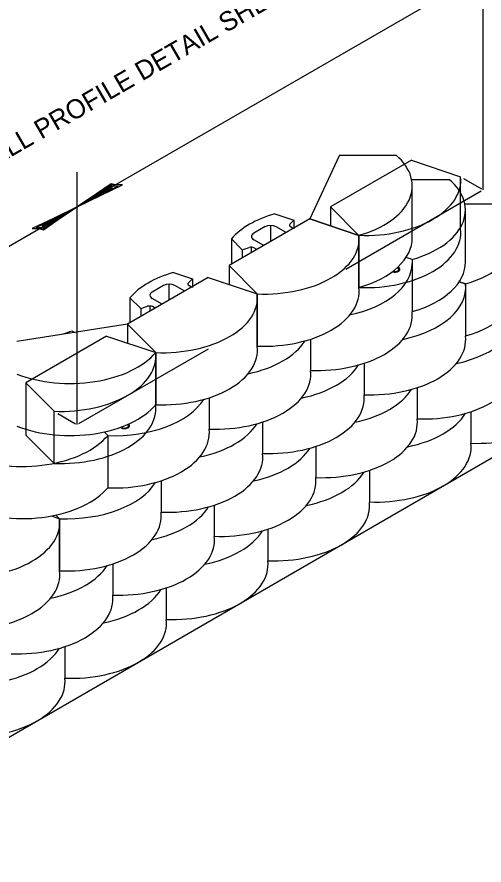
# Model space of a CAD drawing. Extents: x -313 to 1047, y -988 to -455.
# Drawn here: x -127.1 to -81.5, y -816.5 to -733.7 of the extents above; entities that cross this region are included whole.
import ezdxf

# ---------------------------------------------------------------- set-up
doc = ezdxf.new("R2010")
doc.units = 0
for name, color, linetype in [('Design_EX_Roadway Dimensions', 7, 'Continuous'), ('Design_EX_Roadway Notes', 7, 'Continuous'), ('Design_PR_Sidewalk', 7, 'Continuous')]:
    doc.layers.add(name, color=color, linetype=linetype)

msp = doc.modelspace()

# ---------------------------------------------------------------- linework, layer by layer
at = {"layer": 'Design_EX_Roadway Dimensions'}
for p, q in [((-81.567, -750.577), (-81.567, -726.372)), ((-121.201, -752.232), (-81.567, -729.356)), ((-121.201, -773.492), (-121.201, -748.844)), ((-150.418, -769.104), (-121.201, -752.232))]:
    msp.add_line(p, q, dxfattribs=at)
for points in [[(-117.454, -750.103), (-117.903, -749.997), (-119.331, -750.973), (-121.201, -752.232), (-118.873, -751.088), (-116.798, -750.103), (-117.454, -750.103), (-117.835, -750.08), (-119.842, -751.455), (-117.21, -750.203), (-117.835, -750.256), (-118.805, -750.851), (-117.751, -750.348)], [(-124.954, -754.361), (-124.513, -754.476), (-123.07, -753.484), (-121.201, -752.232), (-123.535, -753.385), (-125.618, -754.361), (-124.954, -754.361), (-124.573, -754.384), (-122.566, -753.019), (-125.199, -754.255), (-124.581, -754.216), (-123.605, -753.607), (-124.657, -754.125)]]:
    msp.add_lwpolyline(points, dxfattribs=at)
at = {"layer": 'Design_EX_Roadway Notes'}
for p, q in [((-116.249, -775.712), (-116.249, -775.712)), ((-123.466, -777.276), (-123.466, -777.276))]:
    msp.add_line(p, q, dxfattribs=at)
at = {"layer": 'Design_PR_Sidewalk'}
for p, q in [((-95.615, -747.196), (-98.507, -753.415)), ((-95.615, -747.196), (-90.075, -747.196)), ((-88.581, -747.692), (-96.47, -752.248)), ((-88.581, -747.692), (-83.787, -749.295)), ((-34.105, -749.753), (-185.862, -837.55)), ((-88.573, -749.555), (-84.887, -749.555)), ((-84.887, -749.555), (-84.887, -749.555)), ((-83.787, -749.295), (-83.787, -749.295)), ((-83.787, -754.384), (-83.787, -749.295)), ((-83.514, -749.456), (-81.751, -750.469)), ((-88.503, -755.284), (-88.503, -750.196)), ((-81.789, -750.707), (-94.997, -758.344)), ((-93.707, -755.019), (-96.47, -752.248)), ((-96.47, -752.248), (-96.47, -754.095)), ((-83.377, -751.927), (-79.675, -751.927)), ((-101.903, -752.919), (-100.065, -753.537)), ((-83.315, -757.643), (-83.315, -752.552)), ((-98.501, -753.415), (-106.39, -757.971)), ((-100.065, -753.537), (-100.453, -753.912)), ((-100.065, -753.537), (-100.065, -754.384)), ((-100.065, -753.537), (-100.065, -753.537)), ((-93.707, -755.019), (-98.507, -753.415)), ((-98.501, -753.415), (-93.707, -755.019)), ((-86.49, -753.453), (-86.49, -753.453)), ((-83.627, -753.935), (-83.627, -753.935)), ((-102.865, -754.171), (-103.978, -754.819)), ((-102.346, -754.064), (-102.346, -755.636)), ((-100.805, -754.743), (-101.781, -754.177)), ((-100.117, -754.355), (-100.391, -754.193)), ((-83.787, -754.384), (-83.787, -754.384)), ((-106.161, -755.368), (-105.093, -756.437)), ((-106.161, -755.368), (-106.161, -757.841)), ((-102.994, -756.009), (-103.978, -755.444)), ((-93.707, -755.019), (-93.707, -755.019)), ((-93.707, -755.019), (-93.707, -760.107)), ((-93.707, -755.019), (-93.707, -755.019)), ((-93.707, -760.107), (-93.707, -755.019)), ((-105.093, -756.437), (-104.437, -756.208)), ((-104.215, -756.201), (-104.215, -756.712)), ((-103.681, -756.405), (-103.955, -756.245)), ((-105.093, -756.437), (-105.093, -757.223)), ((-88.519, -757.375), (-89.106, -757.177)), ((-103.627, -760.741), (-106.39, -757.971)), ((-106.39, -757.971), (-106.39, -759.817)), ((-88.519, -757.375), (-88.519, -757.375)), ((-88.519, -757.375), (-88.519, -762.465)), ((-111.807, -758.651), (-109.969, -759.268)), ((-89.923, -758.169), (-89.953, -758.153)), ((-89.847, -758.132), (-89.893, -758.108)), ((-86.49, -758.543), (-86.49, -758.543)), ((-108.419, -759.137), (-116.31, -763.695)), ((-109.969, -759.268), (-110.358, -759.641)), ((-109.969, -759.268), (-109.969, -760.115)), ((-109.969, -759.268), (-109.969, -759.268)), ((-108.419, -759.137), (-103.627, -760.741)), ((-96.409, -759.176), (-96.409, -759.176)), ((-83.918, -759.543), (-83.307, -759.748)), ((-83.307, -759.748), (-83.918, -759.543)), ((-83.627, -759.024), (-83.627, -759.024)), ((-112.769, -759.901), (-113.883, -760.549)), ((-112.25, -759.795), (-112.25, -761.351)), ((-110.715, -760.465), (-111.685, -759.909)), ((-110.037, -760.069), (-110.297, -759.924)), ((-93.707, -760.107), (-93.707, -760.107)), ((-93.707, -760.107), (-93.707, -760.107)), ((-83.307, -759.748), (-83.307, -764.839)), ((-83.307, -759.748), (-83.307, -759.748)), ((-83.307, -759.748), (-83.301, -764.839)), ((-116.065, -761.1), (-114.997, -762.168)), ((-116.065, -761.1), (-116.065, -763.556)), ((-112.914, -761.732), (-113.883, -761.176)), ((-103.627, -760.741), (-103.627, -760.741)), ((-103.627, -760.741), (-103.627, -765.831)), ((-103.627, -765.831), (-103.627, -760.741)), ((-114.997, -762.168), (-114.341, -761.939)), ((-114.997, -762.168), (-114.997, -762.939)), ((-114.119, -761.931), (-114.119, -762.427)), ((-113.601, -762.129), (-113.861, -761.977)), ((-88.519, -762.465), (-88.519, -762.465)), ((-116.302, -763.695), (-127.091, -765.364)), ((-113.547, -766.464), (-116.31, -763.695)), ((-113.547, -766.464), (-116.31, -763.695)), ((-116.31, -763.695), (-116.31, -765.54)), ((-116.302, -763.695), (-113.547, -766.464)), ((-121.713, -764.38), (-121.407, -764.487)), ((-96.409, -764.265), (-96.409, -764.265)), ((-118.339, -764.86), (-126.23, -769.417)), ((-118.339, -764.86), (-113.547, -766.464)), ((-106.329, -764.899), (-106.329, -764.899)), ((-98.423, -765.151), (-98.423, -768.195)), ((-83.307, -764.839), (-83.307, -764.839)), ((-121.049, -773.384), (-108.389, -766.083)), ((-103.627, -765.831), (-103.627, -765.831)), ((-113.547, -766.464), (-113.547, -766.464)), ((-113.547, -771.553), (-113.547, -766.464)), ((-113.547, -766.464), (-113.547, -771.553)), ((-113.547, -766.464), (-113.547, -766.464)), ((-113.547, -771.553), (-113.547, -766.464)), ((-93.211, -767.509), (-93.211, -770.568)), ((-123.466, -772.187), (-126.23, -769.417)), ((-126.23, -769.417), (-126.23, -774.505)), ((-106.329, -769.989), (-106.329, -769.989)), ((-88.022, -769.889), (-88.022, -772.927)), ((-116.249, -770.623), (-116.249, -770.623)), ((-108.335, -770.865), (-108.335, -773.926)), ((-108.327, -770.865), (-108.327, -773.926)), ((-113.547, -771.553), (-113.547, -771.553)), ((-113.547, -771.553), (-113.547, -771.553)), ((-123.466, -772.187), (-123.466, -772.187)), ((-123.466, -777.276), (-123.466, -772.187)), ((-123.093, -772.4), (-121.361, -773.4)), ((-82.781, -772.225), (-82.781, -775.306)), ((-116.927, -773.796), (-116.997, -773.75)), ((-116.858, -773.757), (-116.913, -773.728)), ((-103.117, -773.239), (-103.117, -776.3)), ((-123.466, -777.276), (-126.23, -774.505)), ((-118.591, -774.208), (-118.233, -774.566)), ((-118.233, -774.566), (-118.233, -774.566)), ((-118.233, -774.566), (-118.233, -779.657)), ((-97.927, -775.62), (-97.927, -778.657)), ((-124.177, -777.389), (-124.177, -777.389)), ((-92.685, -777.954), (-92.685, -781.038)), ((-113.021, -778.97), (-113.021, -782.029)), ((-118.233, -779.657), (-118.233, -779.657)), ((-113.005, -782.037), (-113.005, -782.037)), ((-107.831, -781.35), (-107.831, -784.388)), ((-124.177, -782.48), (-124.177, -782.48)), ((-123.726, -782.404), (-122.925, -782.67)), ((-123.283, -782.312), (-122.925, -782.67)), ((-122.933, -782.67), (-122.933, -787.76)), ((-122.925, -782.67), (-122.925, -782.67)), ((-122.925, -782.67), (-122.925, -787.76)), ((-122.925, -787.76), (-122.925, -782.67)), ((-102.598, -783.693), (-102.598, -786.768)), ((-125.626, -786.829), (-125.626, -786.829)), ((-122.925, -787.76), (-122.925, -787.76)), ((-117.737, -787.081), (-117.737, -790.118)), ((-112.51, -789.424), (-112.51, -792.498)), ((-122.421, -795.154), (-122.421, -798.229)), ((-122.414, -795.154), (-122.414, -798.229))]:
    msp.add_line(p, q, dxfattribs=at)
for centre, major_axis, start_param, end_param in [((-97.811, -750.191), (-9.308, 0), 2.027674, 3.732606), ((-93.078, -749.654), (-9.308, 0), 1.504075, 3.209007), ((-92.623, -752.549), (-9.308, 0), 2.027674, 3.732606), ((-87.404, -754.925), (-9.308, 0), 2.027674, 3.732606), ((-97.803, -757.741), (-9.308, 0), 5.168761, 5.826491), ((-100.111, -754.032), (0.388, 0), 2.616797, 3.926991), ((-102.325, -754.495), (-0.775, 0), 3.926991, 5.497787), ((-93.078, -754.744), (-9.308, 0), 1.504075, 3.209007), ((-103.427, -755.131), (0.775, 0), 2.356194, 3.926991), ((-102.997, -755.377), (-9.308, 0), 1.504075, 3.209007), ((-97.811, -755.281), (-9.308, 0), 2.027168, 3.149901), ((-104.234, -756.405), (-0.388, 0), 3.926991, 5.241636), ((-97.83, -757.735), (-9.308, 0), 1.92229, 3.136079), ((-92.623, -757.639), (-9.308, 0), 2.027168, 3.149901), ((-107.708, -763.472), (-9.308, 0), 5.168761, 5.826491), ((-90.188, -758.33), (0.485, 0), 4.142797, 7.068583), ((-90.188, -758.33), (0.388, 0), 4.199053, 7.068583), ((-110.016, -759.763), (0.388, 0), 2.616797, 3.926991), ((-113.331, -760.861), (0.775, 0), 2.356194, 3.926991), ((-112.23, -760.225), (-0.775, 0), 3.926991, 5.497787), ((-102.997, -760.467), (-9.308, 0), 1.504075, 3.209007), ((-92.595, -760.115), (-9.308, 0), 1.918423, 3.208542), ((-87.404, -760.015), (-9.308, 0), 2.027674, 3.141454), ((-112.917, -761.1), (-9.308, 0), 1.504075, 3.209007), ((-114.139, -762.136), (-0.388, 0), 3.926991, 5.241636), ((-87.406, -762.473), (-9.308, 0), 1.923355, 3.208542), ((-97.807, -762.832), (-9.308, 0), 1.503942, 3.209007), ((-117.612, -769.202), (-9.308, 0), 5.168644, 5.280209), ((-107.711, -763.473), (-9.308, 0), 1.919051, 2.792657), ((-92.595, -765.205), (-9.308, 0), 1.503942, 3.209007), ((-112.917, -766.19), (-9.308, 0), 1.504075, 3.209007), ((-121.903, -764.096), (-9.308, 0), 0.980476, 2.685408), ((-122.837, -766.823), (-9.308, 0), 1.504075, 3.209007), ((-102.5, -765.846), (-9.308, 0), 1.91828, 2.796014), ((-87.406, -767.563), (-9.308, 0), 1.503942, 3.209007), ((-107.711, -768.562), (-9.308, 0), 1.503942, 3.209007), ((-82.164, -769.944), (-9.308, 0), 1.503942, 3.209007), ((-97.311, -768.204), (-9.308, 0), 1.923389, 2.790821), ((-117.616, -769.203), (-9.308, 0), 1.503712, 2.795507), ((-102.5, -770.936), (-9.308, 0), 1.503942, 3.209007), ((-121.903, -769.186), (-9.308, 0), 0.980476, 2.685408), ((-122.837, -771.913), (-9.308, 0), 1.504075, 3.209007), ((-97.311, -773.293), (-9.308, 0), 1.503942, 3.209007), ((-92.069, -770.585), (-9.308, 0), 1.913168, 2.799904), ((-116.586, -773.595), (0.485, 0), 3.926991, 6.883932), ((-116.586, -773.595), (0.388, 0), 3.926991, 6.933368), ((-112.404, -771.577), (-9.308, 0), 1.91828, 2.796014), ((-126.588, -772.2), (-9.308, 0), 0.980476, 2.685408), ((-117.616, -774.293), (-9.308, 0), 1.503942, 3.209007), ((-92.069, -775.674), (-9.308, 0), 1.503942, 3.209007), ((-107.215, -773.934), (-9.308, 0), 1.923389, 2.790821), ((-112.404, -776.666), (-9.308, 0), 1.503942, 3.209007), ((-107.215, -779.024), (-9.308, 0), 1.503942, 3.209007), ((-101.973, -776.315), (-9.308, 0), 1.913168, 2.799904), ((-122.308, -777.307), (-9.308, 0), 1.503712, 2.796014), ((-126.588, -777.289), (-9.308, 0), 0.980476, 2.685408), ((-101.973, -781.405), (-9.308, 0), 1.503942, 3.209007), ((-122.308, -782.397), (-9.308, 0), 1.503942, 3.209007), ((-117.12, -779.665), (-9.308, 0), 1.923389, 2.790821), ((-132.215, -783.03), (-9.308, 0), 1.504075, 3.209007), ((-117.12, -784.754), (-9.308, 0), 1.503942, 3.209007), ((-111.885, -782.046), (-9.308, 0), 1.914713, 2.799386), ((-111.885, -787.135), (-9.308, 0), 1.503942, 3.209007), ((-132.215, -788.12), (-9.308, 0), 1.504075, 3.209007), ((-127.024, -785.395), (-9.308, 0), 1.922619, 2.790821), ((-127.024, -790.485), (-9.308, 0), 1.503942, 3.209007), ((-121.797, -787.776), (-9.308, 0), 1.915484, 2.79887), ((-121.797, -792.866), (-9.308, 0), 1.503942, 3.209007), ((-131.702, -793.507), (-9.308, 0), 1.915484, 2.79887), ((-131.702, -798.596), (-9.308, 0), 1.503942, 3.209007)]:
    msp.add_ellipse(centre, major_axis=major_axis, ratio=0.57735, start_param=start_param, end_param=end_param, dxfattribs=at)

# ---------------------------------------------------------------- texts
at = {"layer": 'Design_EX_Roadway Notes'}
msp.add_text('SEE WALL PROFILE DETAIL SHEETS FOR LENGTHS', height=1.86533, rotation=30.0057, dxfattribs=at).set_placement((-136.118, -752.272))

doc.saveas('drawing.dxf')
